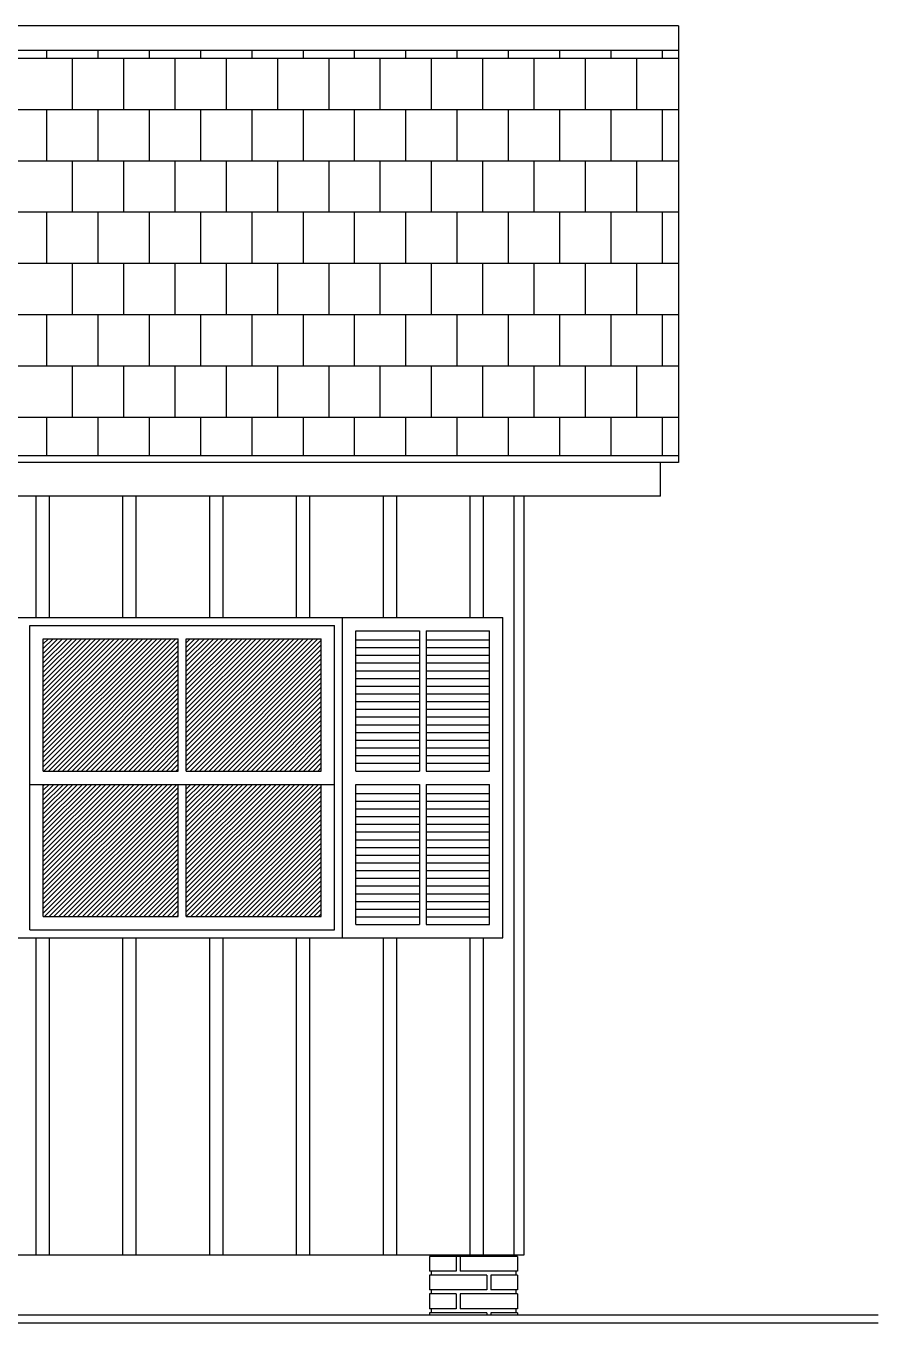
# Model space of a CAD drawing. Extents: x -7 to 226, y -20 to 32.
# Drawn here: x 148.141 to 151.33, y -9.288 to -4.431 of the extents above; entities that cross this region are included whole.
import ezdxf

# ---------------------------------------------------------------- set-up
doc = ezdxf.new("R2010")
doc.units = 0
doc.header["$LTSCALE"] = 20
doc.layers.get('0').update_dxf_attribs({"linetype": 'CONTINUOUS'})
for name, color, linetype in [('DIM', 244, 'CONTINUOUS'), ('MADEIRAME', 244, 'CONTINUOUS'), ('TELHADO', 1, 'CONTINUOUS'), ('VISTAP', 244, 'CONTINUOUS')]:
    doc.layers.add(name, color=color, linetype=linetype)

# ---------------------------------------------------------------- blocks, each defined once
blk = doc.blocks.new('*X13')
at = {"color": 0, "linetype": 'CONTINUOUS'}
for p, q in [((-6.24, -57.408), (-6.24, -57.3794)), ((-6.048, -57.408), (-6.048, -57.3794)), ((-5.856, -57.408), (-5.856, -57.3794)), ((-5.664, -57.408), (-5.664, -57.3794)), ((-5.472, -57.408), (-5.472, -57.3794)), ((-5.28, -57.408), (-5.28, -57.3794)), ((-5.088, -57.408), (-5.088, -57.3794)), ((-4.896, -57.408), (-4.896, -57.3794)), ((-4.704, -57.408), (-4.704, -57.3794)), ((-4.512, -57.408), (-4.512, -57.3794)), ((-4.32, -57.408), (-4.32, -57.3794)), ((-4.128, -57.408), (-4.128, -57.3794)), ((-3.936, -57.408), (-3.936, -57.3794)), ((-13.321, -57.408), (-3.876, -57.408)), ((-6.144, -57.6), (-6.144, -57.408)), ((-5.952, -57.6), (-5.952, -57.408)), ((-5.76, -57.6), (-5.76, -57.408)), ((-5.568, -57.6), (-5.568, -57.408)), ((-5.376, -57.6), (-5.376, -57.408)), ((-5.184, -57.6), (-5.184, -57.408)), ((-4.992, -57.6), (-4.992, -57.408)), ((-4.8, -57.6), (-4.8, -57.408)), ((-4.608, -57.6), (-4.608, -57.408)), ((-4.416, -57.6), (-4.416, -57.408)), ((-4.224, -57.6), (-4.224, -57.408)), ((-4.032, -57.6), (-4.032, -57.408)), ((-13.321, -57.6), (-3.876, -57.6)), ((-6.24, -57.792), (-6.24, -57.6)), ((-6.048, -57.792), (-6.048, -57.6)), ((-5.856, -57.792), (-5.856, -57.6)), ((-5.664, -57.792), (-5.664, -57.6)), ((-5.472, -57.792), (-5.472, -57.6)), ((-5.28, -57.792), (-5.28, -57.6)), ((-5.088, -57.792), (-5.088, -57.6)), ((-4.896, -57.792), (-4.896, -57.6)), ((-4.704, -57.792), (-4.704, -57.6)), ((-4.512, -57.792), (-4.512, -57.6)), ((-4.32, -57.792), (-4.32, -57.6)), ((-4.128, -57.792), (-4.128, -57.6)), ((-3.936, -57.792), (-3.936, -57.6)), ((-13.321, -57.792), (-3.876, -57.792)), ((-6.144, -57.984), (-6.144, -57.792)), ((-5.952, -57.984), (-5.952, -57.792)), ((-5.76, -57.984), (-5.76, -57.792)), ((-5.568, -57.984), (-5.568, -57.792)), ((-5.376, -57.984), (-5.376, -57.792)), ((-5.184, -57.984), (-5.184, -57.792)), ((-4.992, -57.984), (-4.992, -57.792)), ((-4.8, -57.984), (-4.8, -57.792)), ((-4.608, -57.984), (-4.608, -57.792)), ((-4.416, -57.984), (-4.416, -57.792)), ((-4.224, -57.984), (-4.224, -57.792)), ((-4.032, -57.984), (-4.032, -57.792)), ((-13.321, -57.984), (-3.876, -57.984)), ((-6.24, -58.176), (-6.24, -57.984)), ((-6.048, -58.176), (-6.048, -57.984)), ((-5.856, -58.176), (-5.856, -57.984)), ((-5.664, -58.176), (-5.664, -57.984)), ((-5.472, -58.176), (-5.472, -57.984)), ((-5.28, -58.176), (-5.28, -57.984)), ((-5.088, -58.176), (-5.088, -57.984)), ((-4.896, -58.176), (-4.896, -57.984)), ((-4.704, -58.176), (-4.704, -57.984)), ((-4.512, -58.176), (-4.512, -57.984)), ((-4.32, -58.176), (-4.32, -57.984)), ((-4.128, -58.176), (-4.128, -57.984)), ((-3.936, -58.176), (-3.936, -57.984)), ((-13.321, -58.176), (-3.876, -58.176)), ((-6.144, -58.368), (-6.144, -58.176)), ((-5.952, -58.368), (-5.952, -58.176)), ((-5.76, -58.368), (-5.76, -58.176)), ((-5.568, -58.368), (-5.568, -58.176)), ((-5.376, -58.368), (-5.376, -58.176)), ((-5.184, -58.368), (-5.184, -58.176)), ((-4.992, -58.368), (-4.992, -58.176)), ((-4.8, -58.368), (-4.8, -58.176)), ((-4.608, -58.368), (-4.608, -58.176)), ((-4.416, -58.368), (-4.416, -58.176)), ((-4.224, -58.368), (-4.224, -58.176)), ((-4.032, -58.368), (-4.032, -58.176)), ((-13.321, -58.368), (-3.876, -58.368)), ((-6.24, -58.56), (-6.24, -58.368)), ((-6.048, -58.56), (-6.048, -58.368)), ((-5.856, -58.56), (-5.856, -58.368)), ((-5.664, -58.56), (-5.664, -58.368)), ((-5.472, -58.56), (-5.472, -58.368)), ((-5.28, -58.56), (-5.28, -58.368)), ((-5.088, -58.56), (-5.088, -58.368)), ((-4.896, -58.56), (-4.896, -58.368)), ((-4.704, -58.56), (-4.704, -58.368)), ((-4.512, -58.56), (-4.512, -58.368)), ((-4.32, -58.56), (-4.32, -58.368)), ((-4.128, -58.56), (-4.128, -58.368)), ((-3.936, -58.56), (-3.936, -58.368)), ((-13.321, -58.56), (-3.876, -58.56)), ((-6.144, -58.752), (-6.144, -58.56)), ((-5.952, -58.752), (-5.952, -58.56)), ((-5.76, -58.752), (-5.76, -58.56)), ((-5.568, -58.752), (-5.568, -58.56)), ((-5.376, -58.752), (-5.376, -58.56)), ((-5.184, -58.752), (-5.184, -58.56)), ((-4.992, -58.752), (-4.992, -58.56)), ((-4.8, -58.752), (-4.8, -58.56)), ((-4.608, -58.752), (-4.608, -58.56)), ((-4.416, -58.752), (-4.416, -58.56)), ((-4.224, -58.752), (-4.224, -58.56)), ((-4.032, -58.752), (-4.032, -58.56)), ((-13.321, -58.752), (-3.876, -58.752)), ((-6.24, -58.8969), (-6.24, -58.752)), ((-6.048, -58.8969), (-6.048, -58.752)), ((-5.856, -58.8969), (-5.856, -58.752)), ((-5.664, -58.8969), (-5.664, -58.752)), ((-5.472, -58.8969), (-5.472, -58.752)), ((-5.28, -58.8969), (-5.28, -58.752)), ((-5.088, -58.8969), (-5.088, -58.752)), ((-4.896, -58.8969), (-4.896, -58.752)), ((-4.704, -58.8969), (-4.704, -58.752)), ((-4.512, -58.8969), (-4.512, -58.752)), ((-4.32, -58.8969), (-4.32, -58.752)), ((-4.128, -58.8969), (-4.128, -58.752)), ((-3.936, -58.8969), (-3.936, -58.752))]:
    blk.add_line(p, q, dxfattribs=at)
blk = doc.blocks.new('*X14')
at = {"color": 0, "linetype": 'CONTINUOUS'}
for p, q in [((7.9789, -56.0319), (8.4578, -55.5531)), ((7.9789, -56.0142), (8.4401, -55.5531)), ((7.9789, -55.9966), (8.4224, -55.5531)), ((7.9789, -55.9789), (8.4047, -55.5531)), ((7.9789, -55.9612), (8.387, -55.5531)), ((7.9789, -55.9435), (8.3694, -55.5531)), ((7.9789, -55.9259), (8.3517, -55.5531)), ((7.9789, -55.9082), (8.334, -55.5531)), ((7.9789, -55.8905), (8.3163, -55.5531)), ((7.9789, -55.8728), (8.2987, -55.5531)), ((7.9789, -55.8551), (8.281, -55.5531)), ((7.9789, -55.8375), (8.2633, -55.5531)), ((7.9789, -55.8198), (8.2456, -55.5531)), ((7.9789, -55.8021), (8.2279, -55.5531)), ((7.9789, -55.7844), (8.2103, -55.5531)), ((7.9789, -55.7668), (8.1926, -55.5531)), ((7.9789, -55.7491), (8.1749, -55.5531)), ((7.9789, -55.7314), (8.1572, -55.5531)), ((7.9789, -55.7137), (8.1396, -55.5531)), ((7.9789, -55.696), (8.1219, -55.5531)), ((7.9789, -55.6784), (8.1042, -55.5531)), ((7.9789, -55.6607), (8.0865, -55.5531)), ((7.9789, -55.643), (8.0688, -55.5531)), ((7.9789, -55.6253), (8.0512, -55.5531)), ((7.9789, -55.6077), (8.0335, -55.5531)), ((7.9789, -55.59), (8.0158, -55.5531)), ((7.9789, -55.5723), (7.9981, -55.5531)), ((7.9789, -55.5546), (7.9805, -55.5531)), ((7.9804, -56.0481), (8.4754, -55.5531)), ((8.5139, -56.0449), (9.0058, -55.5531)), ((8.5139, -56.0273), (8.9881, -55.5531)), ((8.5139, -56.0096), (8.9704, -55.5531)), ((8.5139, -55.9919), (8.9527, -55.5531)), ((8.5139, -55.9742), (8.9351, -55.5531)), ((8.5139, -55.9565), (8.9174, -55.5531)), ((8.5139, -55.9389), (8.8997, -55.5531)), ((8.5139, -55.9212), (8.882, -55.5531)), ((8.5139, -55.9035), (8.8643, -55.5531)), ((8.5139, -55.8858), (8.8467, -55.5531)), ((8.5139, -55.8682), (8.829, -55.5531)), ((8.5139, -55.8505), (8.8113, -55.5531)), ((8.5139, -55.8328), (8.7936, -55.5531)), ((8.5139, -55.8151), (8.776, -55.5531)), ((8.5139, -55.7974), (8.7583, -55.5531)), ((8.5139, -55.7798), (8.7406, -55.5531)), ((8.5139, -55.7621), (8.7229, -55.5531)), ((8.5139, -55.7444), (8.7052, -55.5531)), ((8.5139, -55.7267), (8.6876, -55.5531)), ((8.5139, -55.7091), (8.6699, -55.5531)), ((8.5139, -55.6914), (8.6522, -55.5531)), ((8.5139, -55.6737), (8.6345, -55.5531)), ((8.5139, -55.656), (8.6169, -55.5531)), ((8.5139, -55.6383), (8.5992, -55.5531)), ((8.5139, -55.6207), (8.5815, -55.5531)), ((8.5139, -55.603), (8.5638, -55.5531)), ((8.5139, -55.5853), (8.5461, -55.5531)), ((8.5139, -55.5676), (8.5285, -55.5531)), ((8.5284, -56.0481), (9.0189, -55.5576)), ((7.9981, -56.0481), (8.4839, -55.5623)), ((8.0158, -56.0481), (8.4839, -55.58)), ((8.0335, -56.0481), (8.4839, -55.5976)), ((8.5461, -56.0481), (9.0189, -55.5753)), ((8.5638, -56.0481), (9.0189, -55.593)), ((8.0511, -56.0481), (8.4839, -55.6153)), ((8.0688, -56.0481), (8.4839, -55.633)), ((8.0865, -56.0481), (8.4839, -55.6507)), ((8.5815, -56.0481), (9.0189, -55.6106)), ((8.5992, -56.0481), (9.0189, -55.6283)), ((8.6168, -56.0481), (9.0189, -55.646)), ((8.1042, -56.0481), (8.4839, -55.6683)), ((8.1219, -56.0481), (8.4839, -55.686)), ((8.1395, -56.0481), (8.4839, -55.7037)), ((8.6345, -56.0481), (9.0189, -55.6637)), ((8.6522, -56.0481), (9.0189, -55.6814)), ((8.6699, -56.0481), (9.0189, -55.699)), ((8.1572, -56.0481), (8.4839, -55.7214)), ((8.1749, -56.0481), (8.4839, -55.7391)), ((8.6875, -56.0481), (9.0189, -55.7167)), ((8.7052, -56.0481), (9.0189, -55.7344)), ((8.7229, -56.0481), (9.0189, -55.7521)), ((8.1926, -56.0481), (8.4839, -55.7567)), ((8.2102, -56.0481), (8.4839, -55.7744)), ((8.2279, -56.0481), (8.4839, -55.7921)), ((8.7406, -56.0481), (9.0189, -55.7697)), ((8.7583, -56.0481), (9.0189, -55.7874)), ((8.2456, -56.0481), (8.4839, -55.8098)), ((8.2633, -56.0481), (8.4839, -55.8274)), ((8.281, -56.0481), (8.4839, -55.8451)), ((8.7759, -56.0481), (9.0189, -55.8051)), ((8.7936, -56.0481), (9.0189, -55.8228)), ((8.8113, -56.0481), (9.0189, -55.8405)), ((8.2986, -56.0481), (8.4839, -55.8628)), ((8.3163, -56.0481), (8.4839, -55.8805)), ((8.334, -56.0481), (8.4839, -55.8982)), ((8.829, -56.0481), (9.0189, -55.8581)), ((8.8466, -56.0481), (9.0189, -55.8758)), ((8.8643, -56.0481), (9.0189, -55.8935)), ((8.3517, -56.0481), (8.4839, -55.9158)), ((8.3693, -56.0481), (8.4839, -55.9335)), ((8.882, -56.0481), (9.0189, -55.9112)), ((8.8997, -56.0481), (9.0189, -55.9288)), ((8.9174, -56.0481), (9.0189, -55.9465)), ((8.387, -56.0481), (8.4839, -55.9512)), ((8.4047, -56.0481), (8.4839, -55.9689)), ((8.4224, -56.0481), (8.4839, -55.9865)), ((8.935, -56.0481), (9.0189, -55.9642)), ((8.9527, -56.0481), (9.0189, -55.9819)), ((8.4401, -56.0481), (8.4839, -56.0042)), ((8.4577, -56.0481), (8.4839, -56.0219)), ((8.4754, -56.0481), (8.4839, -56.0396)), ((8.9704, -56.0481), (9.0189, -55.9996)), ((8.9881, -56.0481), (9.0189, -56.0172)), ((9.0057, -56.0481), (9.0189, -56.0349)), ((7.9789, -56.5799), (8.4608, -56.0981)), ((7.9789, -56.5623), (8.4431, -56.0981)), ((7.9789, -56.5446), (8.4254, -56.0981)), ((7.9789, -56.5269), (8.4077, -56.0981)), ((7.9789, -56.5092), (8.3901, -56.0981)), ((7.9789, -56.4915), (8.3724, -56.0981)), ((7.9789, -56.4739), (8.3547, -56.0981)), ((7.9789, -56.4562), (8.337, -56.0981)), ((7.9789, -56.4385), (8.3193, -56.0981)), ((7.9789, -56.4208), (8.3017, -56.0981)), ((7.9789, -56.4032), (8.284, -56.0981)), ((7.9789, -56.3855), (8.2663, -56.0981)), ((7.9789, -56.3678), (8.2486, -56.0981)), ((7.9789, -56.3501), (8.231, -56.0981)), ((7.9789, -56.3324), (8.2133, -56.0981)), ((7.9789, -56.3148), (8.1956, -56.0981)), ((7.9789, -56.2971), (8.1779, -56.0981)), ((7.9789, -56.2794), (8.1602, -56.0981)), ((7.9789, -56.2617), (8.1426, -56.0981)), ((7.9789, -56.2441), (8.1249, -56.0981)), ((7.9789, -56.2264), (8.1072, -56.0981)), ((7.9789, -56.2087), (8.0895, -56.0981)), ((7.9789, -56.191), (8.0719, -56.0981)), ((7.9789, -56.1733), (8.0542, -56.0981)), ((7.9789, -56.1557), (8.0365, -56.0981)), ((7.9789, -56.138), (8.0188, -56.0981)), ((7.9789, -56.1203), (8.0011, -56.0981)), ((7.9789, -56.1026), (7.9835, -56.0981)), ((7.9834, -56.5931), (8.4784, -56.0981)), ((8.0011, -56.5931), (8.4839, -56.1103)), ((8.0188, -56.5931), (8.4839, -56.128)), ((8.5139, -56.1156), (8.5315, -56.0981)), ((8.5139, -56.1333), (8.5492, -56.0981)), ((8.5139, -56.151), (8.5668, -56.0981)), ((8.5139, -56.1687), (8.5845, -56.0981)), ((8.5139, -56.1864), (8.6022, -56.0981)), ((8.5139, -56.204), (8.6199, -56.0981)), ((8.5139, -56.2217), (8.6375, -56.0981)), ((8.5139, -56.2394), (8.6552, -56.0981)), ((8.5139, -56.2571), (8.6729, -56.0981)), ((8.5139, -56.2747), (8.6906, -56.0981)), ((8.5139, -56.2924), (8.7083, -56.0981)), ((8.5139, -56.3101), (8.7259, -56.0981)), ((8.5139, -56.3278), (8.7436, -56.0981)), ((8.5139, -56.3455), (8.7613, -56.0981)), ((8.5139, -56.3631), (8.779, -56.0981)), ((8.5139, -56.3808), (8.7966, -56.0981)), ((8.5139, -56.3985), (8.8143, -56.0981)), ((8.5139, -56.4162), (8.832, -56.0981)), ((8.5139, -56.4338), (8.8497, -56.0981)), ((8.5139, -56.4515), (8.8674, -56.0981)), ((8.5139, -56.4692), (8.885, -56.0981)), ((8.5139, -56.4869), (8.9027, -56.0981)), ((8.5139, -56.5046), (8.9204, -56.0981)), ((8.5139, -56.5222), (8.9381, -56.0981)), ((8.5139, -56.5399), (8.9557, -56.0981)), ((8.5139, -56.5576), (8.9734, -56.0981)), ((8.5139, -56.5753), (8.9911, -56.0981)), ((8.5139, -56.5929), (9.0088, -56.0981)), ((8.5314, -56.5931), (9.0189, -56.1056)), ((8.5491, -56.5931), (9.0189, -56.1233)), ((8.5668, -56.5931), (9.0189, -56.141)), ((8.0365, -56.5931), (8.4839, -56.1456)), ((8.0542, -56.5931), (8.4839, -56.1633)), ((8.0718, -56.5931), (8.4839, -56.181)), ((8.5845, -56.5931), (9.0189, -56.1587)), ((8.6022, -56.5931), (9.0189, -56.1763)), ((8.0895, -56.5931), (8.4839, -56.1987)), ((8.1072, -56.5931), (8.4839, -56.2164)), ((8.1249, -56.5931), (8.4839, -56.234)), ((8.6198, -56.5931), (9.0189, -56.194)), ((8.6375, -56.5931), (9.0189, -56.2117)), ((8.6552, -56.5931), (9.0189, -56.2294)), ((8.1425, -56.5931), (8.4839, -56.2517)), ((8.1602, -56.5931), (8.4839, -56.2694)), ((8.1779, -56.5931), (8.4839, -56.2871)), ((8.6729, -56.5931), (9.0189, -56.247)), ((8.6905, -56.5931), (9.0189, -56.2647)), ((8.7082, -56.5931), (9.0189, -56.2824)), ((8.1956, -56.5931), (8.4839, -56.3047)), ((8.2133, -56.5931), (8.4839, -56.3224)), ((8.7259, -56.5931), (9.0189, -56.3001)), ((8.7436, -56.5931), (9.0189, -56.3177)), ((8.7613, -56.5931), (9.0189, -56.3354)), ((8.2309, -56.5931), (8.4839, -56.3401)), ((8.2486, -56.5931), (8.4839, -56.3578)), ((8.2663, -56.5931), (8.4839, -56.3755)), ((8.7789, -56.5931), (9.0189, -56.3531)), ((8.7966, -56.5931), (9.0189, -56.3708)), ((8.284, -56.5931), (8.4839, -56.3931)), ((8.3016, -56.5931), (8.4839, -56.4108)), ((8.3193, -56.5931), (8.4839, -56.4285)), ((8.8143, -56.5931), (9.0189, -56.3885)), ((8.832, -56.5931), (9.0189, -56.4061)), ((8.8496, -56.5931), (9.0189, -56.4238)), ((8.337, -56.5931), (8.4839, -56.4462)), ((8.3547, -56.5931), (8.4839, -56.4638)), ((8.3724, -56.5931), (8.4839, -56.4815)), ((8.8673, -56.5931), (9.0189, -56.4415)), ((8.885, -56.5931), (9.0189, -56.4592)), ((8.9027, -56.5931), (9.0189, -56.4768)), ((8.39, -56.5931), (8.4839, -56.4992)), ((8.4077, -56.5931), (8.4839, -56.5169)), ((8.9204, -56.5931), (9.0189, -56.4945)), ((8.938, -56.5931), (9.0189, -56.5122)), ((8.9557, -56.5931), (9.0189, -56.5299)), ((8.4254, -56.5931), (8.4839, -56.5346)), ((8.4431, -56.5931), (8.4839, -56.5522)), ((8.4607, -56.5931), (8.4839, -56.5699)), ((8.9734, -56.5931), (9.0189, -56.5476)), ((8.9911, -56.5931), (9.0189, -56.5652)), ((8.4784, -56.5931), (8.4839, -56.5876)), ((9.0087, -56.5931), (9.0189, -56.5829))]:
    blk.add_line(p, q, dxfattribs=at)

msp = doc.modelspace()

# ---------------------------------------------------------------- linework, layer by layer
at = {"layer": 'MADEIRAME', "color": 244, "linetype": 'CONTINUOUS'}
msp.add_line((150.5161, -6.1925), (150.5161, -6.0659), dxfattribs=at)
at = {"layer": 'MADEIRAME'}
msp.add_line((150.5161, -6.1925), (145.4686, -6.1925), dxfattribs=at)
at = {"layer": 'TELHADO', "color": 10, "linetype": 'CONTINUOUS'}
for p, q in [((150.5831, -4.4314), (141.138, -4.4314)), ((150.5831, -4.4314), (150.5831, -6.0659)), ((150.5831, -4.5234), (141.1431, -4.5234)), ((150.5831, -6.0409), (145.4686, -6.0409)), ((150.5831, -6.0659), (145.4686, -6.0659))]:
    msp.add_line(p, q, dxfattribs=at)
at = {"layer": 'TELHADO', "color": 244, "linetype": 'CONTINUOUS'}
for p, q in [((149.6134, -6.6961), (149.6134, -7.2211)), ((149.6384, -6.6961), (149.6384, -7.2211)), ((149.6134, -7.2711), (149.6134, -7.7961)), ((149.6384, -7.2711), (149.6384, -7.7961))]:
    msp.add_line(p, q, dxfattribs=at)
at = {"layer": 'VISTAP', "color": 244}
for p, q in [((148.1787, -6.6461), (148.1787, -6.1925)), ((148.2287, -6.6461), (148.2287, -6.1925)), ((148.5037, -6.6461), (148.5037, -6.1925)), ((148.5537, -6.6461), (148.5537, -6.1925)), ((148.8287, -6.6461), (148.8287, -6.1925)), ((148.8787, -6.6461), (148.8787, -6.1925)), ((149.1537, -6.6461), (149.1537, -6.1925)), ((149.2037, -6.6461), (149.2037, -6.1925)), ((149.4787, -6.6461), (149.4787, -6.1925)), ((149.5287, -6.6461), (149.5287, -6.1925)), ((149.8037, -6.6461), (149.8037, -6.1925)), ((149.8537, -6.6461), (149.8537, -6.1925)), ((149.9676, -9.033), (149.9676, -6.1925)), ((150.0056, -9.033), (150.0056, -6.1925)), ((148.1787, -9.033), (148.1787, -7.8461)), ((148.2287, -9.033), (148.2287, -7.8461)), ((148.5037, -9.033), (148.5037, -7.8461)), ((148.5537, -9.033), (148.5537, -7.8461)), ((148.8287, -9.033), (148.8287, -7.8461)), ((148.8787, -9.033), (148.8787, -7.8461)), ((149.1537, -9.033), (149.1537, -7.8461)), ((149.2037, -9.033), (149.2037, -7.8461)), ((149.4787, -9.033), (149.4787, -7.8461)), ((149.5287, -9.033), (149.5287, -7.8461)), ((149.8037, -9.033), (149.8037, -7.8461)), ((149.8537, -9.033), (149.8537, -7.8461))]:
    msp.add_line(p, q, dxfattribs=at)
at = {"layer": 'VISTAP', "color": 244, "linetype": 'CONTINUOUS'}
for p, q in [((147.5259, -6.6461), (149.9259, -6.6461)), ((149.3259, -7.8461), (149.3259, -6.6461)), ((149.9259, -7.8461), (149.9259, -6.6461)), ((148.1559, -7.8161), (148.1559, -6.6761)), ((148.1559, -6.6761), (149.2959, -6.6761)), ((149.2959, -7.8161), (149.2959, -6.6761)), ((149.3759, -6.6961), (149.6134, -6.6961)), ((149.3759, -7.2211), (149.3759, -6.6961)), ((149.6384, -6.6961), (149.8759, -6.6961)), ((149.8759, -7.2211), (149.8759, -6.6961)), ((148.2059, -6.7261), (148.7109, -6.7261)), ((148.2059, -7.2211), (148.2059, -6.7261)), ((148.7109, -7.2211), (148.7109, -6.7261)), ((148.7409, -7.2211), (148.7409, -6.7261)), ((148.7409, -6.7261), (149.2459, -6.7261)), ((149.2459, -7.2211), (149.2459, -6.7261)), ((149.3759, -6.7298), (149.6134, -6.7298)), ((149.6384, -6.7298), (149.8759, -6.7298)), ((149.3759, -6.7587), (149.6134, -6.7587)), ((149.3759, -6.7876), (149.6134, -6.7876)), ((149.6384, -6.7587), (149.8759, -6.7587)), ((149.6384, -6.7876), (149.8759, -6.7876)), ((149.3759, -6.8165), (149.6134, -6.8165)), ((149.3759, -6.8454), (149.6134, -6.8454)), ((149.6384, -6.8165), (149.8759, -6.8165)), ((149.6384, -6.8454), (149.8759, -6.8454)), ((149.3759, -6.8743), (149.6134, -6.8743)), ((149.6384, -6.8743), (149.8759, -6.8743)), ((149.3759, -6.9032), (149.6134, -6.9032)), ((149.3759, -6.9321), (149.6134, -6.9321)), ((149.6384, -6.9032), (149.8759, -6.9032)), ((149.6384, -6.9321), (149.8759, -6.9321)), ((149.3759, -6.961), (149.6134, -6.961)), ((149.3759, -6.9899), (149.6134, -6.9899)), ((149.6384, -6.961), (149.8759, -6.961)), ((149.6384, -6.9899), (149.8759, -6.9899)), ((149.3759, -7.0188), (149.6134, -7.0188)), ((149.6384, -7.0188), (149.8759, -7.0188)), ((149.3759, -7.0477), (149.6134, -7.0477)), ((149.3759, -7.0766), (149.6134, -7.0766)), ((149.6384, -7.0477), (149.8759, -7.0477)), ((149.6384, -7.0766), (149.8759, -7.0766)), ((149.3759, -7.1055), (149.6134, -7.1055)), ((149.3759, -7.1344), (149.6134, -7.1344)), ((149.6384, -7.1055), (149.8759, -7.1055)), ((149.6384, -7.1344), (149.8759, -7.1344)), ((149.3759, -7.1633), (149.6134, -7.1633)), ((149.6384, -7.1633), (149.8759, -7.1633)), ((148.2059, -7.2211), (148.7109, -7.2211)), ((148.7409, -7.2211), (149.2459, -7.2211)), ((149.3759, -7.1922), (149.6134, -7.1922)), ((149.3759, -7.2211), (149.6134, -7.2211)), ((149.6384, -7.1922), (149.8759, -7.1922)), ((149.6384, -7.2211), (149.8759, -7.2211)), ((148.1559, -7.2711), (149.2959, -7.2711)), ((148.2059, -7.7661), (148.2059, -7.2711)), ((148.7109, -7.7661), (148.7109, -7.2711)), ((148.7409, -7.7661), (148.7409, -7.2711)), ((149.2459, -7.7661), (149.2459, -7.2711)), ((149.3759, -7.7961), (149.3759, -7.2711)), ((149.3759, -7.2711), (149.6134, -7.2711)), ((149.6384, -7.2711), (149.8759, -7.2711)), ((149.8759, -7.7961), (149.8759, -7.2711)), ((149.3759, -7.3048), (149.6134, -7.3048)), ((149.6384, -7.3048), (149.8759, -7.3048)), ((149.3759, -7.3337), (149.6134, -7.3337)), ((149.3759, -7.3626), (149.6134, -7.3626)), ((149.6384, -7.3337), (149.8759, -7.3337)), ((149.6384, -7.3626), (149.8759, -7.3626)), ((149.3759, -7.3915), (149.6134, -7.3915)), ((149.3759, -7.4204), (149.6134, -7.4204)), ((149.6384, -7.3915), (149.8759, -7.3915)), ((149.6384, -7.4204), (149.8759, -7.4204)), ((149.3759, -7.4493), (149.6134, -7.4493)), ((149.3759, -7.4782), (149.6134, -7.4782)), ((149.6384, -7.4493), (149.8759, -7.4493)), ((149.6384, -7.4782), (149.8759, -7.4782)), ((149.3759, -7.5071), (149.6134, -7.5071)), ((149.6384, -7.5071), (149.8759, -7.5071)), ((149.3759, -7.536), (149.6134, -7.536)), ((149.3759, -7.5649), (149.6134, -7.5649)), ((149.6384, -7.536), (149.8759, -7.536)), ((149.6384, -7.5649), (149.8759, -7.5649)), ((149.3759, -7.5938), (149.6134, -7.5938)), ((149.3759, -7.6227), (149.6134, -7.6227)), ((149.6384, -7.5938), (149.8759, -7.5938)), ((149.6384, -7.6227), (149.8759, -7.6227)), ((149.3759, -7.6516), (149.6134, -7.6516)), ((149.6384, -7.6516), (149.8759, -7.6516)), ((149.3759, -7.6805), (149.6134, -7.6805)), ((149.3759, -7.7094), (149.6134, -7.7094)), ((149.6384, -7.6805), (149.8759, -7.6805)), ((149.6384, -7.7094), (149.8759, -7.7094)), ((148.2059, -7.7661), (148.7109, -7.7661)), ((148.7409, -7.7661), (149.2459, -7.7661)), ((149.3759, -7.7383), (149.6134, -7.7383)), ((149.3759, -7.7672), (149.6134, -7.7672)), ((149.6384, -7.7383), (149.8759, -7.7383)), ((149.6384, -7.7672), (149.8759, -7.7672)), ((148.1559, -7.8161), (149.2959, -7.8161)), ((149.3759, -7.7961), (149.6134, -7.7961)), ((149.6384, -7.7961), (149.8759, -7.7961)), ((147.5259, -7.8461), (149.9259, -7.8461)), ((144.9202, -9.0321), (150.0056, -9.033))]:
    msp.add_line(p, q, dxfattribs=at)
at = {"layer": 'VISTAP', "color": 30}
for p, q in [((149.6506, -9.0392), (149.6506, -9.0942)), ((149.9806, -9.0392), (149.6506, -9.0392)), ((149.7506, -9.0392), (149.7506, -9.0942)), ((149.7656, -9.0392), (149.7656, -9.0942)), ((149.9806, -9.0392), (149.9806, -9.0942)), ((149.7506, -9.0942), (149.6506, -9.0942)), ((149.8656, -9.1092), (149.6506, -9.1092)), ((149.6506, -9.1092), (149.6506, -9.1642)), ((149.6576, -9.0942), (149.6576, -9.1092)), ((149.9806, -9.0942), (149.7656, -9.0942)), ((149.8656, -9.1092), (149.8656, -9.1642)), ((149.9806, -9.1092), (149.8806, -9.1092)), ((149.8806, -9.1092), (149.8806, -9.1642)), ((149.9736, -9.0942), (149.9736, -9.1092)), ((149.9806, -9.1092), (149.9806, -9.1642)), ((149.8656, -9.1642), (149.6506, -9.1642)), ((149.6576, -9.1642), (149.6576, -9.1792)), ((149.9806, -9.1642), (149.8806, -9.1642)), ((149.9736, -9.1642), (149.9736, -9.1792)), ((149.6506, -9.1792), (149.6506, -9.2342)), ((149.7506, -9.1792), (149.6506, -9.1792)), ((149.7506, -9.1792), (149.7506, -9.2342)), ((149.9806, -9.1792), (149.7656, -9.1792)), ((149.7656, -9.1792), (149.7656, -9.2342)), ((149.9806, -9.1792), (149.9806, -9.2342)), ((149.7506, -9.2342), (149.6506, -9.2342)), ((149.6506, -9.2492), (149.6506, -9.258)), ((149.8656, -9.2492), (149.6506, -9.2492)), ((149.6576, -9.2342), (149.6576, -9.2492)), ((149.9806, -9.2342), (149.7656, -9.2342)), ((149.8656, -9.2492), (149.8656, -9.258)), ((149.9806, -9.2492), (149.8806, -9.2492)), ((149.8806, -9.2492), (149.8806, -9.258)), ((149.9736, -9.2342), (149.9736, -9.2492)), ((149.9806, -9.2492), (149.9806, -9.258))]:
    msp.add_line(p, q, dxfattribs=at)
at = {"layer": 'VISTAP', "color": 92, "linetype": 'CONTINUOUS'}
for p, q in [((151.3297, -9.258), (140.5266, -9.258)), ((151.3297, -9.288), (140.5266, -9.288))]:
    msp.add_line(p, q, dxfattribs=at)

# ---------------------------------------------------------------- block references
at = {"layer": 'DIM', "color": 253, "linetype": 'CONTINUOUS'}
msp.add_blockref('*X14', (140.227, 48.827), dxfattribs=at)
at = {"layer": 'VISTAP', "color": 10, "linetype": 'CONTINUOUS'}
msp.add_blockref('*X13', (154.459, 52.856), dxfattribs=at)

doc.saveas('drawing.dxf')
